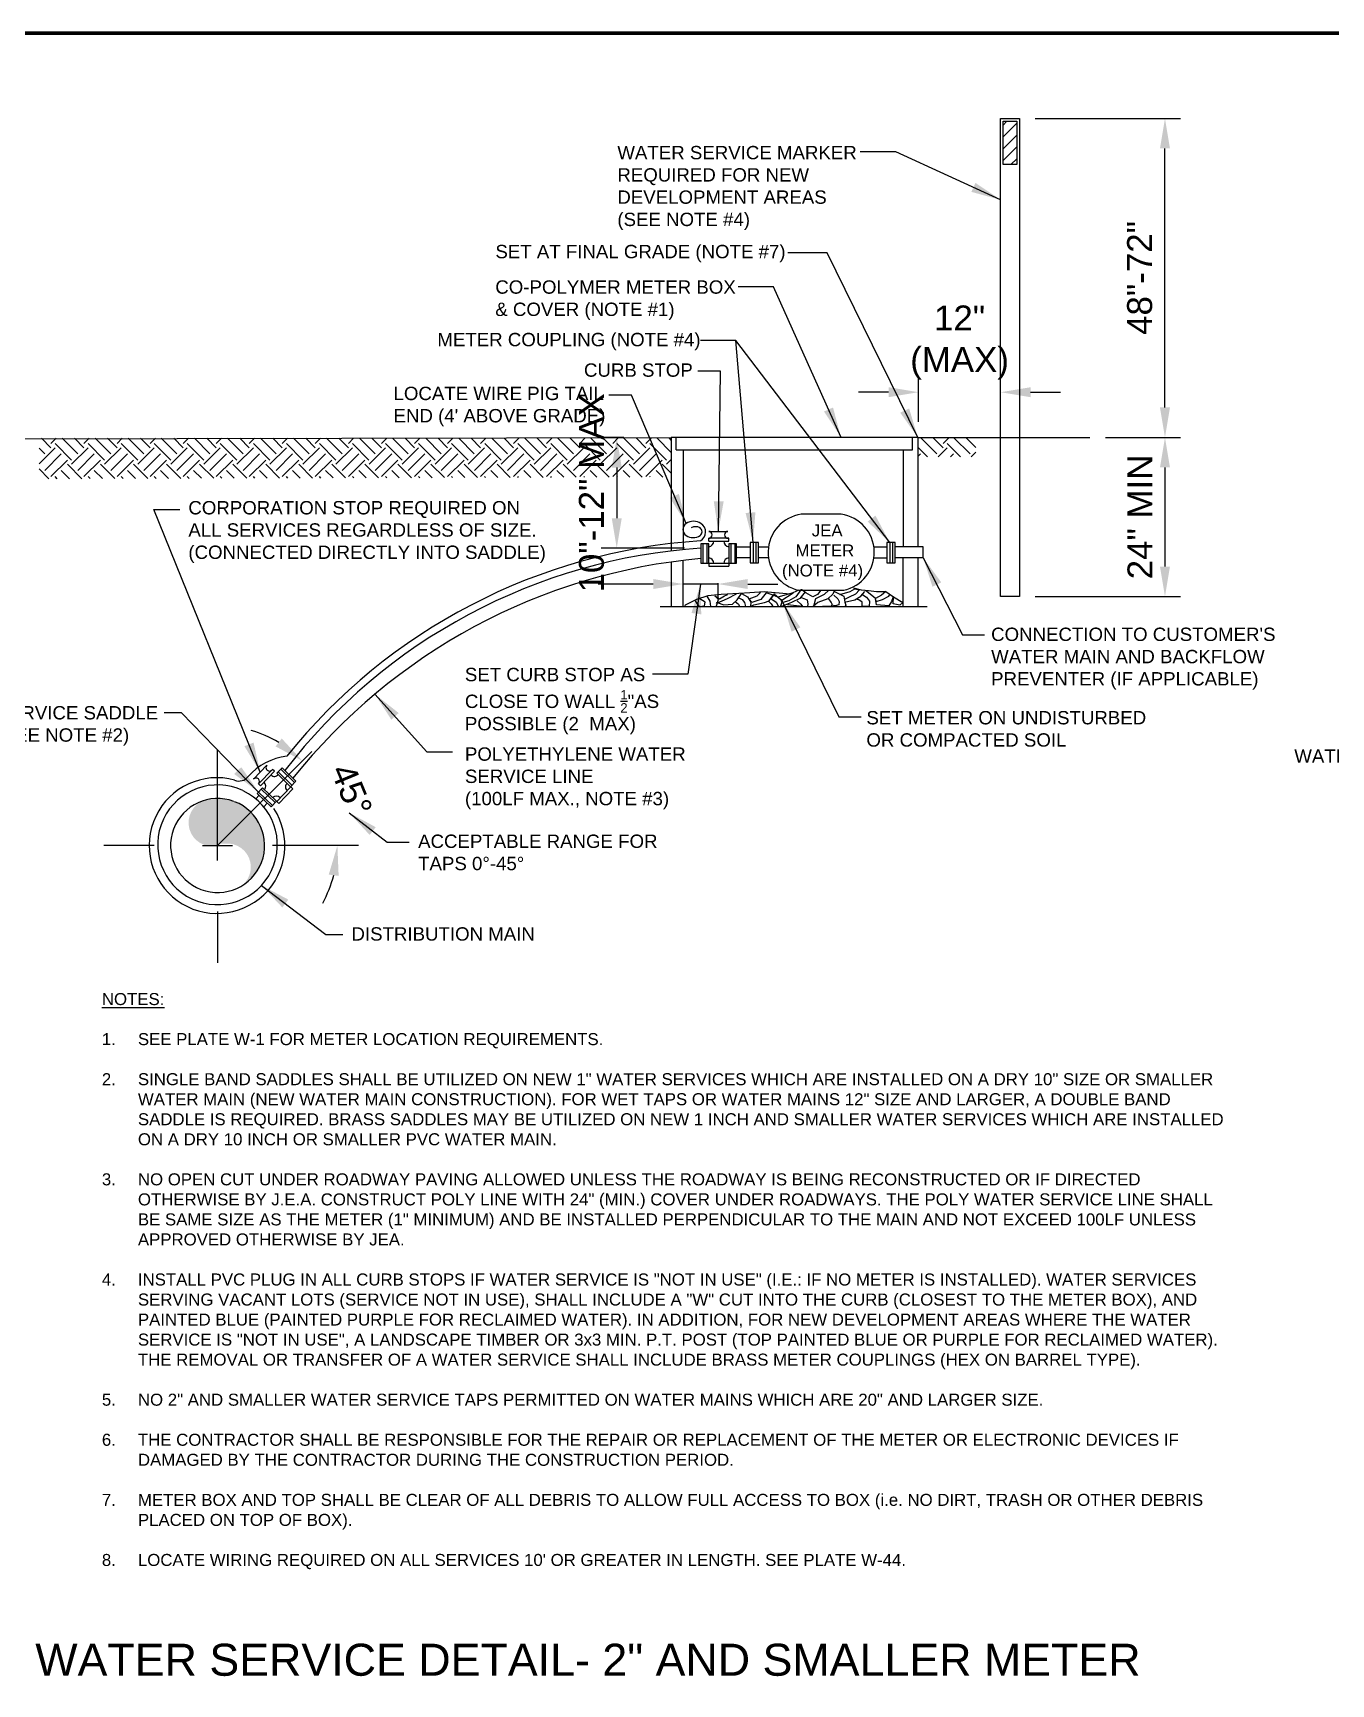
# Paper-space layout 'WS DET' of a CAD drawing. Header units: feet, sheet in inches. Extents: x -12.2 to 22.7, y -7.4 to 15.4.
# Drawn here: x 4.67 to 9.87, y 8.79 to 15.41 of the extents above; entities that cross this region are included whole.
import ezdxf

# ---------------------------------------------------------------- set-up
doc = ezdxf.new("R2010")
doc.units = ezdxf.units.FT
doc.header["$MEASUREMENT"] = 0
doc.layers.add('Border', color=118, linetype='Continuous', lineweight=70)
for name, color, linetype in [('DT-1', 1, 'Continuous'), ('DT-2', 2, 'Continuous'), ('DT-3', 3, 'Continuous'), ('DT-4', 4, 'Continuous'), ('DT-HATCH', 251, 'Continuous'), ('DT-TEXT', 2, 'Continuous'), ('DT-TITLE', 4, 'Continuous'), ('TBLK', 7, 'Continuous')]:
    doc.layers.add(name, color=color, linetype=linetype)
doc.styles.add('1L100', font='arial.ttf', dxfattribs={"height": 0.1})
doc.styles.add('SANSERIF', font='sanss___.ttf')
doc.dimstyles.new('JEA1', dxfattribs={"dimtxt": 0.1, "dimasz": 0.12, "dimexe": 0.0625, "dimexo": 0.0625, "dimgap": 0.05, "dimtad": 1, "dimdec": 1, "dimlfac": 3, "dimdsep": 46, "dimtxsty": '1L100', "dimcen": 0.09, "dimclrd": 256, "dimclre": 256, "dimclrt": 256, "dimadec": 0, "dimazin": 0, "dimtfac": 1, "dimtdec": 1, "dimtofl": 0, "dimtmove": 0, "dimatfit": 3, "dimfxl": 1, "dimtolj": 1, "dimtzin": 0, "dimlwd": -1, "dimlwe": -1, "dimarcsym": 0})
pattern_1 = [(45, (-23.73206, 8.33587), (0, 0.13242546), [0.09363894, -0.09363894]), (45, (-23.75689, 8.3607), (0, 0.13242546), [0.09363894, -0.09363894]), (45, (-23.78172, 8.38553), (0, 0.13242546), [0.09363894, -0.09363894]), (135, (-23.78172, 8.40208), (-0.13242546, 0), [0.09363894, -0.09363894]), (135, (-23.75689, 8.42691), (-0.13242546, 0), [0.09363894, -0.09363894]), (135, (-23.73206, 8.45174), (-0.13242546, 0), [0.09363894, -0.09363894])]

# ---------------------------------------------------------------- blocks, each defined once
blk = doc.blocks.new('A$Ca8f96253')
at = {"layer": 'Border'}
blk.add_lwpolyline([(32.8026, 11.2123), (32.8026, -11.2123, -0.414214), (32.6047, -11.4103), (1.4979, -11.4103, -0.414214), (1.3, -11.2123), (1.3, 11.2123, -0.414214), (1.4979, 11.4103), (32.6047, 11.4103, -0.414214)], format="xyb", close=True, dxfattribs=at)
blk = doc.blocks.new('*D106')
at = {"layer": 'Defpoints', "color": 0, "transparency": 16777216}
for p in [(7.098, 13.7892), (7.007, 13.3462), (7.3413, 13.3462)]:
    blk.add_point(p, dxfattribs=at)
at = {"layer": 'DT-2', "transparency": 16777216}
for p, q in [((7.0355, 13.7892), (6.9445, 13.7892)), ((7.007, 13.6692), (7.007, 13.4662)), ((7.2788, 13.3462), (6.9445, 13.3462))]:
    blk.add_line(p, q, dxfattribs=at)
for points in [[(6.987, 13.6692), (7.027, 13.6692), (7.007, 13.7892)], [(6.987, 13.4662), (7.027, 13.4662), (7.007, 13.3462)]]:
    blk.add_solid(points, dxfattribs=at)
at = {"layer": 'DT-2', "transparency": 16777216, "insert": (6.906, 13.5677), "char_height": 0.1, "attachment_point": 5, "rotation": 90, "style": '1L100'}
blk.add_mtext('\\A1;10"-12" MAX ', dxfattribs=at)
blk = doc.blocks.new('*D107')
at = {"layer": 'Defpoints', "color": 0, "transparency": 16777216}
for p in [(7.4119, 13.2691), (7.4119, 13.2026), (7.2731, 13.1449)]:
    blk.add_point(p, dxfattribs=at)
at = {"layer": 'DT-TEXT', "transparency": 16777216}
for p, q in [((7.2731, 13.2074), (7.2731, 13.2651)), ((7.1531, 13.2026), (6.9331, 13.2026)), ((7.4119, 13.2066), (7.4119, 13.1401)), ((7.5319, 13.2026), (7.6519, 13.2026))]:
    blk.add_line(p, q, dxfattribs=at)
for points in [[(7.1531, 13.2226), (7.1531, 13.1826), (7.2731, 13.2026)], [(7.5319, 13.2226), (7.5319, 13.1826), (7.4119, 13.2026)]]:
    blk.add_solid(points, dxfattribs=at)
blk = doc.blocks.new('*D108')
at = {"layer": 'Defpoints', "color": 0, "transparency": 16777216}
for p in [(5.8895, 12.6366), (5.8711, 12.2788), (5.4074, 12.1546), (5.6277, 12.1546), (5.9726, 12.1546)]:
    blk.add_point(p, dxfattribs=at)
at = {"layer": 'DT-2', "transparency": 16777216}
for start, end in [(59.35964, 73.71928), (331.28072, 345.64036)]:
    blk.add_arc((5.4074, 12.1546), 0.4801, start, end, dxfattribs=at)
for points in [[(5.6644, 12.5834), (5.6398, 12.5518), (5.7469, 12.494)], [(5.8527, 12.038), (5.8924, 12.033), (5.8875, 12.1546)]]:
    blk.add_solid(points, dxfattribs=at)
at = {"layer": 'DT-2', "transparency": 16777216, "insert": (5.9441, 12.3769), "char_height": 0.1, "attachment_point": 5, "rotation": 292.5, "style": '1L100'}
blk.add_mtext('\\A1;45°', dxfattribs=at)
blk = doc.blocks.new('*D109')
at = {"layer": 'Defpoints', "color": 0, "transparency": 16777216}
for p in [(8.5454, 13.9712), (8.2162, 13.7901), (8.5454, 13.7901)]:
    blk.add_point(p, dxfattribs=at)
at = {"layer": 'DT-2', "transparency": 16777216}
for p, q in [((8.2162, 13.8526), (8.2162, 14.0337)), ((8.5454, 13.8526), (8.5454, 14.0337)), ((8.0962, 13.9712), (7.9762, 13.9712)), ((8.6654, 13.9712), (8.7854, 13.9712))]:
    blk.add_line(p, q, dxfattribs=at)
for points in [[(8.0962, 13.9912), (8.0962, 13.9512), (8.2162, 13.9712)], [(8.6654, 13.9912), (8.6654, 13.9512), (8.5454, 13.9712)]]:
    blk.add_solid(points, dxfattribs=at)
at = {"layer": 'DT-2', "transparency": 16777216, "insert": (8.3808, 14.1703), "char_height": 0.1, "attachment_point": 5, "style": '1L100'}
blk.add_mtext('\\A1;12"\\P(MAX)', dxfattribs=at)
blk = doc.blocks.new('*D110')
at = {"layer": 'Defpoints', "color": 0, "transparency": 16777216}
for p in [(8.6211, 15.0683), (9.2038, 15.0683), (8.9032, 13.7901)]:
    blk.add_point(p, dxfattribs=at)
at = {"layer": 'DT-2', "transparency": 16777216}
for p, q in [((8.6836, 15.0683), (9.2663, 15.0683)), ((9.2038, 13.9101), (9.2038, 14.9483)), ((8.9657, 13.7901), (9.2663, 13.7901))]:
    blk.add_line(p, q, dxfattribs=at)
for points in [[(9.1838, 14.9483), (9.2238, 14.9483), (9.2038, 15.0683)], [(9.1838, 13.9101), (9.2238, 13.9101), (9.2038, 13.7901)]]:
    blk.add_solid(points, dxfattribs=at)
at = {"layer": 'DT-2', "transparency": 16777216, "insert": (9.1028, 14.4292), "char_height": 0.1, "attachment_point": 5, "rotation": 90, "style": '1L100'}
blk.add_mtext('\\A1;48"-72"', dxfattribs=at)
blk = doc.blocks.new('*D111')
at = {"layer": 'Defpoints', "color": 0, "transparency": 16777216}
for p in [(8.9032, 13.7901), (8.6211, 13.1527), (9.2038, 13.1527)]:
    blk.add_point(p, dxfattribs=at)
at = {"layer": 'DT-2', "transparency": 16777216}
for p, q in [((8.9657, 13.7901), (9.2663, 13.7901)), ((9.2038, 13.6701), (9.2038, 13.2727)), ((8.6836, 13.1527), (9.2663, 13.1527))]:
    blk.add_line(p, q, dxfattribs=at)
for points in [[(9.1838, 13.6701), (9.2238, 13.6701), (9.2038, 13.7901)], [(9.1838, 13.2727), (9.2238, 13.2727), (9.2038, 13.1527)]]:
    blk.add_solid(points, dxfattribs=at)
at = {"layer": 'DT-2', "transparency": 16777216, "insert": (9.1036, 13.4714), "char_height": 0.1, "attachment_point": 5, "rotation": 90, "style": '1L100'}
blk.add_mtext('\\A1;24" MIN', dxfattribs=at)

psp = doc.layouts.new('WS DET')

# ---------------------------------------------------------------- hatches: boundary and pattern name
at = {"layer": 'DT-HATCH'}
h = psp.add_hatch(dxfattribs=at)
h.set_pattern_fill('EARTH', color=256, scale=0.374556, angle=45, style=0)
h.set_pattern_definition(pattern_1)
h.paths.add_polyline_path([(4.69169, 13.78655), (4.6922, 13.62424), (7.225, 13.63144), (7.225, 13.78655)])
h = psp.add_hatch(dxfattribs=at)
h.set_pattern_fill('EARTH', color=256, scale=0.374556, angle=45, style=0)
h.set_pattern_definition(pattern_1)
h.paths.add_polyline_path([(8.2161, 13.78863), (8.2161, 13.71186), (8.44652, 13.71186), (8.44652, 13.78863)])
h = psp.add_hatch(color=256, dxfattribs=at)
h.paths.add_polyline_path([(5.49797, 11.98928, 0.1462599), (5.57384, 12.06608), (5.53831, 12.0887, -0.3118547)])
h.paths.add_polyline_path([(5.53831, 12.0887), (5.57384, 12.06608, 0.415774), (5.49506, 12.32144, 0.1606374), (5.37859, 12.34033, 0.0210123), (5.3707, 12.33942, 0.0199689), (5.35607, 12.3359, 0.9604421), (5.40743, 12.15424, -0.0086564), (5.41043, 12.15553), (5.41046, 12.16234), (5.43833, 12.16224, -0.3750162)])

# ---------------------------------------------------------------- linework, layer by layer
at = {"layer": 'DT-1'}
for p, q in [((8.54537, 15.06835), (8.62105, 15.06835)), ((8.54537, 13.15273), (8.54537, 15.06835)), ((8.55509, 15.04167), (8.57041, 15.05699)), ((8.55509, 14.99437), (8.60973, 15.04901)), ((8.62105, 15.06835), (8.62105, 13.15273)), ((8.55509, 14.94708), (8.60973, 15.00172)), ((8.55509, 14.89978), (8.60973, 14.95442)), ((8.58665, 14.88405), (8.60973, 14.90713)), ((7.9058, 13.48214), (7.7465, 13.48214)), ((7.37532, 13.41358), (7.45265, 13.41358)), ((7.45638, 13.38574), (7.37532, 13.38574)), ((7.37532, 13.37491), (7.37532, 13.38574)), ((7.37532, 13.37491), (7.45638, 13.37491)), ((7.45638, 13.37491), (7.45638, 13.38574)), ((7.5422, 13.36924), (7.5422, 13.28727)), ((7.57468, 13.36924), (7.5422, 13.36924)), ((7.55303, 13.36924), (7.55303, 13.28727)), ((7.56385, 13.36924), (7.56385, 13.28727)), ((7.57468, 13.28727), (7.57468, 13.36924)), ((8.12232, 13.36924), (8.08985, 13.36924)), ((8.08985, 13.36924), (8.08985, 13.28727)), ((8.10067, 13.36924), (8.10067, 13.28727)), ((8.1115, 13.36924), (8.1115, 13.28727)), ((8.12232, 13.28727), (8.12232, 13.36924)), ((7.37532, 13.36305), (7.34439, 13.36305)), ((7.34439, 13.36305), (7.34439, 13.28572)), ((7.35212, 13.36305), (7.35212, 13.28572)), ((7.36759, 13.36305), (7.36759, 13.28572)), ((7.37532, 13.28572), (7.37532, 13.36305)), ((7.45638, 13.36305), (7.45638, 13.28572)), ((7.48731, 13.36305), (7.45638, 13.36305)), ((7.46411, 13.36305), (7.46411, 13.28572)), ((7.47958, 13.36305), (7.47958, 13.28572)), ((7.48731, 13.28572), (7.48731, 13.36305)), ((7.34439, 13.28572), (7.37532, 13.28572)), ((7.45638, 13.28436), (7.37532, 13.28436)), ((7.37532, 13.28436), (7.37532, 13.27353)), ((7.37532, 13.27353), (7.45638, 13.27353)), ((7.45638, 13.28572), (7.48731, 13.28572)), ((7.45638, 13.28436), (7.45638, 13.27353)), ((7.5422, 13.28727), (7.57468, 13.28727)), ((8.08985, 13.28727), (8.12232, 13.28727)), ((7.73722, 13.17746), (7.91663, 13.17746)), ((8.62105, 13.15273), (8.54537, 13.15273)), ((5.55145, 12.4208), (5.60514, 12.47645)), ((5.62776, 12.45981), (5.57149, 12.40147)), ((5.57928, 12.39396), (5.63556, 12.45229)), ((5.63556, 12.45229), (5.62776, 12.45981)), ((5.66557, 12.46632), (5.64409, 12.44406)), ((5.64409, 12.44406), (5.69975, 12.39037)), ((5.64946, 12.44962), (5.70512, 12.39593)), ((5.6602, 12.46075), (5.71585, 12.40706)), ((5.72122, 12.41263), (5.66557, 12.46632)), ((5.58782, 12.38572), (5.56634, 12.36346)), ((5.57928, 12.39396), (5.57149, 12.40147)), ((5.58245, 12.38015), (5.6381, 12.32646)), ((5.64347, 12.33203), (5.58782, 12.38572)), ((5.70073, 12.38942), (5.64445, 12.33108)), ((5.65224, 12.32357), (5.70852, 12.3819)), ((5.69975, 12.39037), (5.72122, 12.41263)), ((5.70073, 12.38942), (5.70852, 12.3819)), ((5.57431, 12.35577), (5.56078, 12.34153)), ((5.56634, 12.36346), (5.62199, 12.30977)), ((5.57171, 12.36902), (5.62736, 12.31533)), ((5.60659, 12.32463), (5.59237, 12.30967)), ((5.62199, 12.30977), (5.64347, 12.33203)), ((5.64445, 12.33108), (5.65224, 12.32357))]:
    psp.add_line(p, q, dxfattribs=at)
psp.add_lwpolyline([(8.55509, 15.05699), (8.60973, 15.05699), (8.60973, 14.88405), (8.55509, 14.88405)], close=True, dxfattribs=at)
for centre, radius, start, end in [((7.76816, 13.32902), 0.15466, 98, 258.5), ((7.88441, 13.32902), 0.15466, 281.5, 82), ((7.37532, 13.39966), 0.01392, 270, 90), ((7.37344, 13.37427), 0.02213, 274.869133, 0.819404), ((7.45826, 13.37427), 0.02213, 179.180596, 265.130867), ((7.45265, 13.39966), 0.01392, 90, 270), ((7.37344, 13.28533), 0.02213, 359.180596, 85.130867), ((7.45826, 13.28533), 0.02213, 94.869133, 180.819404), ((5.61516, 12.46679), 0.01392, 136.028384, 316.028384), ((5.63501, 12.44782), 0.01681, 217.880165, 330.507437), ((5.407, 12.15745), 0.23986, 64.864904, 64.501598), ((5.56147, 12.41114), 0.01392, 316.028384, 136.028384), ((5.57844, 12.39216), 0.02213, 320.897517, 46.847788), ((5.69741, 12.38959), 0.01816, 129.01848, 231.86735), ((5.40744, 12.15458), 0.18846, 69.764904, 68.756504), ((5.64245, 12.33041), 0.02213, 45.208979, 131.159251)]:
    psp.add_arc(centre, radius, start, end, dxfattribs=at)
at = {"layer": 'DT-2'}
psp.add_line((7.41193, 13.20261), (7.27314, 13.20261), dxfattribs=at)
at = {"layer": 'DT-2', "linetype": 'Continuous'}
for p, q in [((5.40744, 12.15458), (5.40744, 12.53923)), ((5.40744, 12.15458), (5.78484, 12.53198)), ((5.40744, 12.09438), (5.40744, 12.21477)), ((5.15307, 12.15458), (4.95105, 12.15458)), ((5.34725, 12.15458), (5.46764, 12.15458)), ((5.97265, 12.15458), (5.6277, 12.15458)), ((5.40744, 11.89067), (5.40744, 11.68498))]:
    psp.add_line(p, q, dxfattribs=at)
at = {"layer": 'DT-3'}
for p, q in [((4.58487, 13.78409), (7.2253, 13.78991)), ((8.21357, 13.78991), (7.2253, 13.78991)), ((7.2253, 13.78991), (7.2253, 13.3353)), ((7.24541, 13.74042), (7.24541, 13.78991)), ((8.19192, 13.74042), (8.19192, 13.78991)), ((8.21357, 13.78991), (8.21357, 13.35222)), ((8.21622, 13.79006), (8.90315, 13.79006)), ((7.24541, 13.74042), (8.19192, 13.74042)), ((7.27325, 13.74042), (7.27325, 13.34048)), ((8.1548, 13.74042), (8.1548, 13.35222)), ((7.48731, 13.35222), (7.5422, 13.35222)), ((7.5422, 13.30737), (7.48731, 13.30737)), ((7.57468, 13.35222), (7.61504, 13.35222)), ((7.61504, 13.30737), (7.57468, 13.30737)), ((8.03731, 13.35222), (8.08985, 13.35222)), ((8.03754, 13.30737), (8.08985, 13.30737)), ((8.23522, 13.35222), (8.12232, 13.35222)), ((8.23522, 13.30737), (8.12232, 13.30737)), ((8.1548, 13.11096), (8.1548, 13.30737)), ((8.21357, 13.30737), (8.21357, 13.11096)), ((8.23522, 13.30737), (8.23522, 13.35222)), ((7.2253, 13.29078), (7.2253, 13.11096)), ((7.27325, 13.11096), (7.27325, 13.29709)), ((8.2511, 13.11096), (7.18045, 13.11096))]:
    psp.add_line(p, q, dxfattribs=at)
psp.add_lwpolyline([(7.73568, 13.17746), (7.70165, 13.16199), (7.59803, 13.17127), (7.54081, 13.16663), (7.49596, 13.16509), (7.42481, 13.16045), (7.37223, 13.15581), (7.32583, 13.14034), (7.28098, 13.11714), (7.27789, 13.1125)], dxfattribs=at)
for centre, radius, start, end in [((7.49561, 11.05712), 2.29416, 93.779421, 142.445949), ((7.5578, 10.94921), 2.36506, 95.177134, 141.413088)]:
    psp.add_arc(centre, radius, start, end, dxfattribs=at)
at = {"layer": 'DT-4'}
psp.add_lwpolyline([(7.34246, 13.37551, 0.5640702), (7.34443, 13.44533, 0.2939721), (7.28503, 13.44533, 0.5456283), (7.28503, 13.39655, 0.2939721), (7.34065, 13.39655, 0.5456283), (7.34065, 13.42718, 0.2939721), (7.30546, 13.42718, 0.5456283)], format="xyb", dxfattribs=at)
for centre, radius, start, end in [((7.49561, 11.05712), 2.32344, 93.779421, 141.201615), ((5.71706, 12.26217), 0.25284, 97.3251, 137.861168), ((5.40521, 12.15439), 0.2719, 74.977783, 33.032158), ((5.49386, 12.45633), 0.04332, 245.193152, 325.529417)]:
    psp.add_arc(centre, radius, start, end, dxfattribs=at)
at = {"layer": 'DT-HATCH'}
for points in [[(7.66453, 13.1357), (7.71402, 13.16663), (7.65216, 13.14962), (7.6336, 13.15735), (7.60576, 13.16663), (7.58411, 13.14034), (7.54854, 13.12797), (7.53771, 13.14343), (7.57019, 13.15581), (7.58256, 13.16818)], [(7.76197, 13.17127), (7.74032, 13.14498), (7.70784, 13.12797), (7.66763, 13.1125)], [(7.82538, 13.17746), (7.81146, 13.16045), (7.7929, 13.15117), (7.76506, 13.16663), (7.74805, 13.17901), (7.74496, 13.17901), (7.72485, 13.15117), (7.69701, 13.1357), (7.67227, 13.12797)], [(7.87951, 13.17746), (7.87332, 13.16199), (7.85322, 13.14343), (7.81301, 13.12797), (7.79445, 13.1125), (7.86868, 13.1156), (7.87023, 13.12178), (7.86559, 13.12951), (7.85631, 13.14343)], [(7.85631, 13.17746), (7.83775, 13.16045), (7.80373, 13.14343), (7.79599, 13.1125)], [(7.87951, 13.17282), (7.91663, 13.15426), (7.92127, 13.12951), (7.92436, 13.11714), (7.92127, 13.1125)], [(7.90116, 13.16045), (7.94292, 13.17282), (7.96148, 13.18364), (7.98004, 13.17901), (7.96303, 13.16199), (7.93828, 13.14962), (7.91972, 13.14034)], [(7.91972, 13.12951), (7.96148, 13.13879), (7.98468, 13.15426), (8.00169, 13.17282)], [(7.95529, 13.18674), (7.98622, 13.17901), (8.01561, 13.17591), (8.04809, 13.17282), (8.08521, 13.17282), (8.11614, 13.15117), (8.15326, 13.12797), (8.14088, 13.11714), (8.11459, 13.12333), (8.11614, 13.15117), (8.11459, 13.15117), (8.1084, 13.13261), (8.09758, 13.1156), (8.04809, 13.11869), (8.04345, 13.14498), (8.01561, 13.16663), (8.00324, 13.17591)], [(8.08521, 13.17282), (8.06819, 13.15735), (8.04345, 13.14498), (8.0419, 13.14343), (8.04654, 13.13261), (8.07129, 13.14034), (8.09758, 13.15426), (8.10222, 13.16199)], [(7.32119, 13.1357), (7.32738, 13.12487), (7.33666, 13.1125), (7.35831, 13.1156), (7.3614, 13.12951), (7.33975, 13.14343)], [(7.36759, 13.15426), (7.37996, 13.13415), (7.38305, 13.1125)], [(7.40625, 13.1156), (7.41399, 13.14034), (7.40007, 13.15581), (7.41863, 13.14343), (7.43873, 13.15581), (7.45265, 13.16045)], [(7.48513, 13.16199), (7.44956, 13.14343), (7.40625, 13.12487), (7.40935, 13.12797), (7.43564, 13.11869), (7.47121, 13.12178), (7.48977, 13.13879), (7.50678, 13.16509), (7.53153, 13.15117), (7.5439, 13.12951), (7.54235, 13.1125), (7.55627, 13.11869), (7.59958, 13.12797), (7.61814, 13.1357), (7.62896, 13.14962), (7.63979, 13.16509)], [(7.48204, 13.13261), (7.49441, 13.12178), (7.49905, 13.1125)], [(7.49596, 13.14653), (7.50988, 13.14034), (7.51915, 13.12797), (7.52225, 13.1125)], [(7.61504, 13.13415), (7.62587, 13.12333), (7.63051, 13.1156), (7.63515, 13.11096)], [(7.66453, 13.1156), (7.67072, 13.1357), (7.65835, 13.14498), (7.63824, 13.16199), (7.62432, 13.14498), (7.64597, 13.12951), (7.65371, 13.1156)], [(7.72949, 13.1357), (7.74496, 13.12178), (7.75114, 13.1125), (7.69083, 13.11869)], [(7.74341, 13.14962), (7.7697, 13.13879), (7.77279, 13.12178), (7.77125, 13.1125)], [(7.87642, 13.15735), (7.89343, 13.14343), (7.89807, 13.13261), (7.89652, 13.11869), (7.8826, 13.1156), (7.86714, 13.11714)], [(7.98932, 13.16199), (8.00788, 13.14962), (8.02025, 13.13415), (8.0187, 13.1125), (7.99086, 13.1125), (7.99086, 13.12951), (7.97694, 13.13879), (7.97076, 13.14034), (7.96921, 13.14343)]]:
    psp.add_lwpolyline(points, dxfattribs=at)

# ---------------------------------------------------------------- block references
at = {"layer": 'TBLK'}
psp.add_blockref('A$Ca8f96253', (-12.17702, 4.00045), dxfattribs=at)

# ---------------------------------------------------------------- texts
at = {"layer": 'DT-TEXT', "style": '1L100'}
for s, insert, char_height, width, attachment_point in [('WATER SERVICE MARKER\\PREQUIRED FOR NEW\\PDEVELOPMENT AREAS\\P(SEE NOTE #4)', (7.00934, 14.95819), 0.053508, 1.4067313, 1), ('SET AT FINAL GRADE (NOTE #7)', (6.52057, 14.56167), 0.053508, 1.4067313, 1), ('CO-POLYMER METER BOX & COVER (NOTE #1)', (6.52022, 14.41947), 0.053508, 0.9891236, 1), ('METER COUPLING (NOTE #4)', (6.28808, 14.20898), 0.053508, 1.4067313, 1), ('CURB STOP', (6.87554, 14.08667), 0.053508, 1.4067313, 1), ("LOCATE WIRE PIG TAIL END (4' ABOVE GRADE)", (6.11241, 13.99307), 0.053508, 0.8593143, 1), ('CORPORATION STOP REQUIRED ON\\PALL SERVICES REGARDLESS OF SIZE.\\P(CONNECTED DIRECTLY INTO SADDLE)', (5.29017, 13.53504), 0.053508, 1.5049398, 1), ('  JEA\\P METER\\P(NOTE #4)', (7.83157, 13.3298), 0.048157, 1.4067313, 5), ("CONNECTION TO CUSTOMER'S\\PWATER MAIN AND BACKFLOW \\PPREVENTER (IF APPLICABLE)", (8.50714, 13.02781), 0.053508, 1.4067313, 1), ('\\A1;SET CURB STOP AS\\PCLOSE TO WALL {\\H0.7x;\\S1/2;}"AS POSSIBLE (2  MAX)', (6.39835, 12.86662), 0.053508, 0.9096633, 1), ('SERVICE SADDLE \\P(SEE NOTE #2)', (4.52132, 12.71341), 0.053508, 1.4067313, 1), ('SET METER ON UNDISTURBED\\POR COMPACTED SOIL', (8.00741, 12.69355), 0.053508, 1.4067313, 1), ('POLYETHYLENE WATER \\PSERVICE LINE\\P(100LF MAX., NOTE #3)', (6.39855, 12.54789), 0.053508, 1.4067313, 1), ('WATER MAIN', (9.72211, 12.5397), 0.053508, 1.1319171, 1), ('ACCEPTABLE RANGE FOR \\PTAPS 0°-45°', (6.21089, 12.19843), 0.053508, 1.4067313, 1), ('DISTRIBUTION MAIN', (5.94379, 11.82693), 0.053508, 1.4067313, 1), ('\\pi-0.14447,l0.19263,t0.19263;{\\LNOTES:\\P}\\P1.^ISEE PLATE W-1 FOR METER LOCATION REQUIREMENTS.\\P\\P2.^ISINGLE BAND SADDLES SHALL BE UTILIZED ON NEW 1" WATER SERVICES WHICH ARE INSTALLED ON A DRY 10" SIZE OR SMALLER WATER MAIN (NEW WATER MAIN CONSTRUCTION). FOR WET TAPS OR WATER MAINS 12" SIZE AND LARGER, A DOUBLE BAND SADDLE IS REQUIRED. BRASS SADDLES MAY BE UTILIZED ON NEW 1 INCH AND SMALLER WATER SERVICES WHICH ARE INSTALLED ON A DRY 10 INCH OR SMALLER PVC WATER MAIN.\\P\\P3.^INO OPEN CUT UNDER ROADWAY PAVING ALLOWED UNLESS THE ROADWAY IS BEING RECONSTRUCTED OR IF DIRECTED OTHERWISE BY J.E.A. CONSTRUCT POLY LINE WITH 24" (MIN.) COVER UNDER ROADWAYS. THE POLY WATER SERVICE LINE SHALL BE SAME SIZE AS THE METER (1" MINIMUM) AND BE INSTALLED PERPENDICULAR TO THE MAIN AND NOT EXCEED 100LF UNLESS APPROVED OTHERWISE BY JEA.\\P\\P4.^IINSTALL PVC PLUG IN ALL CURB STOPS IF WATER SERVICE IS "NOT IN USE" (I.E.: IF NO METER IS INSTALLED). WATER SERVICES SERVING VACANT LOTS (SERVICE NOT IN USE), SHALL INCLUDE A "W" CUT INTO THE CURB (CLOSEST TO THE METER BOX), AND PAINTED BLUE (PAINTED PURPLE FOR RECLAIMED WATER). IN ADDITION, FOR NEW DEVELOPMENT AREAS WHERE THE WATER SERVICE IS "NOT IN USE", A LANDSCAPE TIMBER OR 3x3 MIN. P.T. POST (TOP PAINTED BLUE OR PURPLE FOR RECLAIMED WATER). THE REMOVAL OR TRANSFER OF A WATER SERVICE SHALL INCLUDE BRASS METER COUPLINGS (HEX ON BARREL TYPE).\\P\\P5.^INO 2" AND SMALLER WATER SERVICE TAPS PERMITTED ON WATER MAINS WHICH ARE 20" AND LARGER SIZE.\\P\\P6.^ITHE CONTRACTOR SHALL BE RESPONSIBLE FOR THE REPAIR OR REPLACEMENT OF THE METER OR ELECTRONIC DEVICES IF DAMAGED BY THE CONTRACTOR DURING THE CONSTRUCTION PERIOD.\\P\\P7.^IMETER BOX AND TOP SHALL BE CLEAR OF ALL DEBRIS TO ALLOW FULL ACCESS TO BOX (i.e. NO DIRT, TRASH OR OTHER DEBRIS PLACED ON TOP OF BOX).\\P\\P8.^ILOCATE WIRING REQUIRED ON ALL SERVICES 10\' OR GREATER IN LENGTH. SEE PLATE W-44.', (4.89545, 11.56334), 0.04815717, 4.581879, 1)]:
    psp.add_mtext(s, dxfattribs=dict(at, insert=insert, char_height=char_height, width=width, attachment_point=attachment_point))
at = {"layer": 'DT-TITLE', "ltscale": 0.3, "insert": (6.89152, 8.82555), "char_height": 0.1284191, "width": 4.41032, "attachment_point": 8, "style": 'SANSERIF'}
psp.add_mtext('WATER SERVICE DETAIL- 2" AND SMALLER METER', dxfattribs=at)

# ---------------------------------------------------------------- dimensions: what is measured, and where the dimension line sits
at = {"layer": 'DT-2'}
for base, p2, text, picture, middle in [((9.20384, 15.06835), (8.62105, 15.06835), '48"-72"', '*D110', (9.10278, 14.4292)), ((9.20384, 13.15273), (8.62105, 13.15273), '24" MIN', '*D111', (9.1036, 13.47139))]:
    dim = psp.add_linear_dim(base=base, p1=(8.90315, 13.79006), p2=p2, angle=90, text=text, dimstyle='JEA1', override={"dimpost": "'"}, dxfattribs=at)
    dim.commit()
    dim.dimension.update_dxf_attribs({"geometry": picture, "text_midpoint": middle})
dim = psp.add_linear_dim(base=(8.54537, 13.97117), p1=(8.21622, 13.79006), p2=(8.54537, 13.79006), text='12"\\P(MAX)', dimstyle='JEA1', override={"dimpost": "'"}, dxfattribs=at)
dim.commit()
dim.dimension.update_dxf_attribs({"geometry": '*D109', "text_midpoint": (8.38079, 13.97117), "dimtype": 160})
dim = psp.add_linear_dim(base=(7.00705, 13.34616), p1=(7.09803, 13.78922), p2=(7.34134, 13.34616), angle=90, text='10"-12" MAX ', dimstyle='JEA1', override={"dimpost": "'"}, dxfattribs=at)
dim.commit()
dim.dimension.update_dxf_attribs({"geometry": '*D106', "text_midpoint": (7.00705, 13.56769), "dimtype": 160})
dim = psp.add_angular_dim_2l(base=(5.87115, 12.27883), line1=((5.97265, 12.15458), (5.6277, 12.15458)), line2=((5.40744, 12.15458), (5.88951, 12.63664)), dimstyle='JEA1', override={"dimpost": ''}, dxfattribs=at)
dim.commit()
dim.dimension.update_dxf_attribs({"geometry": '*D108', "text_midpoint": (5.94414, 12.37688)})
at = {"layer": 'DT-TEXT'}
dim = psp.add_linear_dim(base=(7.41193, 13.20261), p1=(7.27314, 13.14489), p2=(7.41193, 13.26913), text=' ', dimstyle='JEA1', override={"dimpost": "'"}, dxfattribs=at)
dim.commit()
dim.dimension.update_dxf_attribs({"geometry": '*D107', "text_midpoint": (6.98314, 13.20261), "dimtype": 160})

# ---------------------------------------------------------------- leaders
for points in [[(8.54537, 14.74215), (8.1254, 14.93418), (7.98298, 14.93402)], [(8.21357, 13.78991), (7.85067, 14.53043), (7.69219, 14.53043)], [(7.90468, 13.79242), (7.63539, 14.39304), (7.49362, 14.39304)], [(8.10067, 13.36924), (7.48466, 14.17904), (7.34289, 14.17904)], [(7.55303, 13.36924), (7.48466, 14.17904)], [(7.41399, 13.41358), (7.42252, 14.05542), (7.33147, 14.05536)], [(7.28503, 13.44533), (7.06599, 13.95926), (6.97493, 13.95919)], [(5.5783, 12.44863), (5.15167, 13.50116), (5.25556, 13.50116)], [(8.23522, 13.30737), (8.39219, 12.99939), (8.48114, 12.99939)], [(7.34253, 13.20261), (7.29215, 12.84174), (7.14982, 12.84174)], [(7.67227, 13.12797), (7.8973, 12.66965), (7.98625, 12.66965)], [(6.03783, 12.76117), (6.24622, 12.53067), (6.34879, 12.53067)], [(5.57171, 12.36902), (5.26221, 12.68664), (5.19268, 12.68664)], [(5.93423, 12.28622), (6.08634, 12.16771), (6.17529, 12.16771)], [(5.58329, 11.9948), (5.84144, 11.79822), (5.90937, 11.79822)]]:
    psp.add_leader(points, dimstyle='JEA1', dxfattribs=at)

doc.saveas('drawing.dxf')
